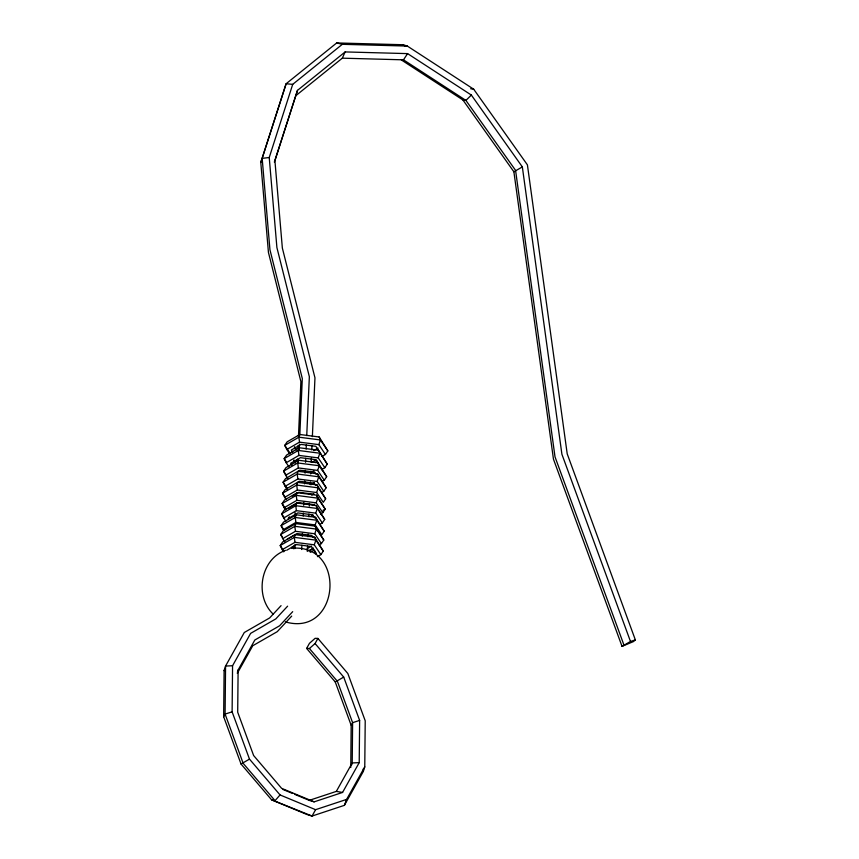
<?xml version="1.0" encoding="UTF-8"?>
<svg xmlns="http://www.w3.org/2000/svg" width="859" height="859" viewBox="0 0 859 859"><rect width="100%" height="100%" fill="white"/><g stroke="black" fill="none" stroke-linecap="round" stroke-linejoin="round"><path stroke-width="1.29" d="M350.762 767.516L351.17 725.297L335.257 681.971L306.62 648.416L309.465 643.316L315.113 638.323L317.916 638.43L347.831 673.499L365.215 720.787L364.764 766.872L363.314 771.446L344.384 805.345L312.075 816.05L307.135 814.568L271.594 799.826L241.035 764.005L223.651 716.717L224.102 670.621L225.563 666.058L244.289 632.503L269.672 617.922L281.065 605.649M364.764 766.872L346.596 799.418L315.586 809.683L280.045 794.94L249.486 759.12L232.113 711.832L232.564 665.736L250.624 633.373L275.803 618.909L287.615 606.175M292.694 611.662L279.594 625.781L254.844 639.998L238.115 669.988L237.696 712.208L253.62 755.523L281.612 788.337L314.169 801.844L342.569 792.438L359.212 762.631L359.631 720.411L343.707 677.085L315.07 643.531L317.916 638.43M363.314 771.446L363.336 768.773M293.52 548.751L293.638 546.077M294.938 516.656L295.109 512.64M297.354 461.82L297.472 459.146M297.944 448.441L298.062 445.767M298.47 436.404L300.886 381.568L268.438 252.439L260.782 162.394L286.111 83.763L336.696 42.95L402.978 44.732L407.327 46.064L473.706 89.218L527.415 164.874L567.208 453.853L635.349 639.891L633.545 641.533L622.034 646.365L553.454 459.136L513.886 171.789L462.894 99.945L401.368 59.947M294.798 548.654L294.981 544.509M299.179 449.482L299.415 444.124M299.823 434.804L302.304 378.54L269.941 249.744L262.167 158.367L286.111 83.763L292.715 84.343L342.322 44.314L407.327 46.064M301.724 549.513L301.906 545.207M302.314 536.113L302.432 533.428M303.195 516.012L303.324 513.102M303.667 505.296L303.796 502.408M304.612 483.864L304.741 481.008M305.085 473.148L305.213 470.303M305.568 462.282L305.75 458.266M306.148 449.032L306.33 444.898M306.738 435.631L309.347 376.682L276.899 247.553L269.232 157.508L292.715 84.343M307.307 551.467L307.543 546.131M307.962 536.778L308.08 534.094M308.843 516.742L308.961 514.058M309.315 506.058L309.433 503.374M310.26 484.691L310.378 482.006M310.722 474.007L310.84 471.323M311.259 461.981L311.43 457.976M311.785 449.966L311.967 445.95M312.375 436.608L314.963 377.842L282.353 248.058L274.912 160.665L297.482 90.378L345.135 51.927L407.585 53.612L471.344 95.059L522.336 166.904L561.904 454.25L630.485 641.48L622.034 646.365M237.385 672.264L238.115 669.988M351.481 765.229L352.211 762.953L352.609 722.666L337.415 681.327L309.423 648.513L306.62 648.416M274.354 162.136L297.482 90.378M260.782 162.394L262.167 158.367L269.232 157.508M299.855 434.493L298.911 437.188L299.501 442.149L286.809 449.482L284.758 445.37L287.164 441.827L299.855 434.493L319.172 436.973L327.848 450.911L325.443 454.454L321.985 456.451M299.243 447.754L298.309 450.449L298.9 455.41L286.208 462.743L284.157 458.631L286.562 455.087L299.243 447.754L318.56 450.234L327.247 464.171L324.842 467.715L321.384 469.712M298.674 460.274L297.74 462.969L298.331 467.93L285.639 475.263L283.588 471.151L285.993 467.607L298.674 460.274L317.991 462.765L326.678 476.691L324.272 480.235L321.964 481.566M297.203 492.69L296.269 495.385L296.86 500.346L284.168 507.68L282.117 503.567L284.512 500.024L297.203 492.69L316.52 495.171L325.207 509.108L322.801 512.64L320.493 513.983M296.731 502.998L295.797 505.693L296.387 510.654L283.695 517.988L281.645 513.875L284.05 510.332L296.731 502.998L316.048 505.489L324.734 519.416L322.329 522.959L320.02 524.291M296.194 514.788L295.26 517.483L295.85 522.444L283.159 529.778L281.108 525.665L283.513 522.122L296.194 514.788L315.511 517.268L324.197 531.206L321.792 534.738L315.167 524.924L295.85 522.444M295.797 523.625L294.852 526.32L295.453 531.281L282.761 538.614L280.7 534.502L283.105 530.959L295.797 523.625L315.113 526.105L323.8 540.043L321.395 543.586L319.086 544.917M295.292 534.674L294.358 537.369L294.948 542.33L282.257 549.663L280.206 545.551L282.6 542.008L295.292 534.674L314.609 537.165L323.295 551.091L320.89 554.635L317.433 556.632M325.443 454.454L318.818 444.629L320.461 439.958L319.172 436.973M324.842 467.715L318.217 457.89L319.849 453.219L298.309 450.449L284.157 458.631L286.369 461.917M324.272 480.235L317.647 470.41L319.28 465.739L317.991 462.765M321.47 492.615L323.768 491.284L317.143 481.469L318.786 476.788L317.486 473.814L298.18 471.323L297.235 474.018L297.826 478.978L285.134 486.312L283.083 482.2L285.489 478.656L299.855 470.195L314.716 472.106L316.176 474.265M316.992 484.863L325.668 498.789L323.274 502.332L316.638 492.518L318.281 487.837L316.992 484.863L297.676 482.371L296.731 485.067L297.321 490.027L284.64 497.361L282.579 493.249L284.984 489.705L299.362 481.244L314.211 483.155L315.672 485.314M322.801 512.64L316.176 502.826L317.809 498.156L316.52 495.171M322.329 522.959L315.704 513.134L317.336 508.464L316.048 505.489M315.167 524.924L316.799 520.253L315.511 517.268M321.395 543.586L314.759 533.761L316.402 529.09L315.113 526.105M320.89 554.635L314.265 544.81L315.897 540.139L314.609 537.165M344.384 805.345L346.596 799.418M295.636 95.843L342.312 58.176L345.135 51.927M223.651 716.717L225.09 714.087L225.563 666.058L232.564 665.736M351.17 725.297L352.609 722.666L359.631 720.411M315.586 809.683L312.075 816.05L271.594 799.826M224.102 670.621L225.402 668.313M237.299 673.392L252.729 645.753L277.264 631.655L291.716 616.086M294.895 794.425L309.229 800.373L336.331 791.397L352.211 762.953L359.212 762.631M342.312 58.176L403.483 59.829L407.585 53.612M289.354 516.796L288.152 518.568L297.912 512.92L312.773 514.831L314.963 518.074M323.768 491.284L326.173 487.74L317.486 473.814M280.045 794.94L275.041 800.685L243.194 763.361L225.09 714.087L232.113 711.832M471.344 95.059L465.932 100.428L462.894 99.945M309.423 648.513L315.07 643.531M513.886 171.789L522.336 166.904M343.707 677.085L335.257 681.971M249.486 759.12L241.035 764.005M313.75 450.61L318.088 448.097M315.317 462.614L317.486 461.358M310.625 472.783L313.879 470.893M311.141 484.669L314.394 482.79M292.35 496.062L298.857 492.293L313.718 494.204M288.624 508.249L298.384 502.612L313.245 504.523M311.72 495.095L313.889 493.839M312.3 505.522L314.469 504.265M310.754 516.463L312.923 515.207M323.027 510.364L325.207 509.108L317.809 498.156L296.269 495.385L282.117 503.567L285.811 509.033M287.217 539.184L296.978 533.546L311.838 535.458L313.288 537.616M286.713 550.243L296.473 544.595L311.334 546.507L316.434 554.055L314.373 549.943L310.228 552.348M307.178 548.654L311.516 546.141M308.703 550.92L313.32 548.246M309.186 550.791L313.524 548.289M285.532 550.351C260.449 559.145 254.243 596.167 273.183 614.121M630.485 641.48L635.349 639.891M291.631 548.257C347.444 543.436 339.756 637.679 285.328 621.884M299.501 442.149L318.818 444.629M298.9 455.41L318.217 457.89M310.185 461.455L312.762 461.788L316.219 459.78L317.605 461.949M298.331 467.93L317.647 470.41M297.826 478.978L317.143 481.469M297.321 490.027L316.638 492.518M296.86 500.346L316.176 502.826M296.387 510.654L315.704 513.134M295.453 531.281L314.759 533.761M294.948 542.33L314.265 544.81M292.318 546.743L294.787 547.054M470.657 88.735L473.706 89.218M336.331 791.397L342.569 792.438M336.696 42.95L342.322 44.314M309.229 800.373L314.169 801.844M282.944 789.464L292.5 793.426M402.978 44.732L405.201 46.171M403.483 59.829L465.932 100.428L515.572 170.35L555.021 456.891L623.827 644.722M327.848 450.911L320.461 439.958L298.911 437.188L284.758 445.37L289.934 453.037M320.386 467.135L315.285 459.586L300.425 457.675L290.664 463.312L292.124 465.471M326.678 476.691L319.28 465.739L297.74 462.969L283.588 471.151L286.541 475.532M326.173 487.74L318.786 476.788L297.235 474.018L283.083 482.2L287.518 488.771M294.53 446.712L296.72 449.955M294.401 447.582L295.84 449.729M325.668 498.789L318.281 487.837L296.731 485.067L282.579 493.249L285.542 497.629M292.726 452.21L291.276 450.052L301.037 444.414L315.887 446.326L327.247 464.171M286.809 449.482L289.762 453.842M293.928 459.973L295.389 462.131M293.789 460.843L295.238 462.98M324.734 519.416L317.336 508.464L295.797 505.693L281.645 513.875L284.597 518.256M286.208 462.743L289.161 467.103M324.197 531.206L316.799 520.253L295.26 517.483L281.108 525.665L284.061 530.046M285.639 475.263L287.851 478.538M323.8 540.043L316.402 529.09L294.852 526.32L280.7 534.502L282.182 536.692M285.134 486.312L287.346 489.587M323.295 551.091L315.897 540.139L294.358 537.369L280.206 545.551L283.899 551.027M284.64 497.361L286.111 499.541M284.168 507.68L285.639 509.859M283.695 517.988L285.907 521.263M282.761 538.614L284.973 541.889M282.257 549.663L283.728 551.843"/></g></svg>
